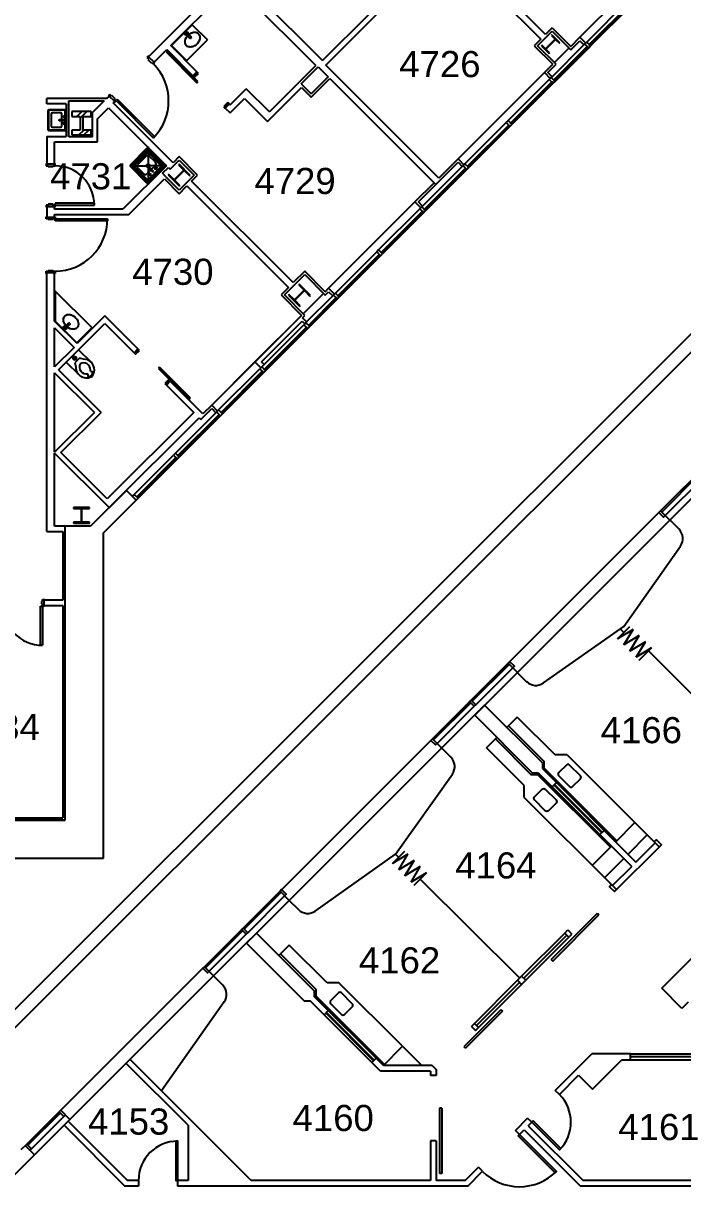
# Model space of a CAD drawing. Header units: inches. Extents: x -1050 to 5570, y -48 to 4302.
# Drawn here: x 309 to 914, y 1747 to 2834 of the extents above; entities that cross this region are included whole.
import ezdxf

# ---------------------------------------------------------------- set-up
doc = ezdxf.new("R2010")
doc.units = ezdxf.units.IN
doc.header["$LTSCALE"] = 98
doc.header["$MEASUREMENT"] = 0
doc.layers.get('0').update_dxf_attribs({"linetype": 'CONTINUOUS'})
for name, color, linetype in [('A-ANNO-ROOM', 4, 'CONTINUOUS'), ('A-COLS', 5, 'CONTINUOUS'), ('A-DOOR', 2, 'CONTINUOUS'), ('A-FLOR-CASE', 3, 'CONTINUOUS'), ('A-FLOR-PFIX', 2, 'CONTINUOUS'), ('A-GLAZ', 2, 'CONTINUOUS'), ('A-GLAZ-SILL', 1, 'CONTINUOUS'), ('A-WALL-FULL', 6, 'CONTINUOUS'), ('X-CLNG-TRAK', 3, 'CONTINUOUS')]:
    doc.layers.add(name, color=color, linetype=linetype)
doc.styles.add('Arial', font='arial.ttf')

# ---------------------------------------------------------------- blocks, each defined once
blk = doc.blocks.new('*U102')
for p, q in [((0, 0), (0, 0)), ((-36, 0), (-36, 0))]:
    blk.add_line(p, q)
blk.add_lwpolyline([(0, 0), (0, 36), (-1.75, 36), (-1.75, 0)], close=True)
blk.add_arc((0, 0), 36, 90, 180)
blk = doc.blocks.new('*U112')
for p, q in [((0, 0), (0, 0)), ((48, 0), (48, 0))]:
    blk.add_line(p, q)
blk.add_lwpolyline([(0, 0), (0, 48), (1.75, 48), (1.75, 0)], close=True)
blk.add_arc((0, 0), 48, 0, 90)
blk = doc.blocks.new('*U113')
for p, q in [((0, 0), (0, 0)), ((-36, 0), (-36, 0))]:
    blk.add_line(p, q)
blk.add_lwpolyline([(0, 0), (0, 36), (-1.75, 36), (-1.75, 0)], close=True)
blk.add_arc((0, 0), 36, 90, 180)

msp = doc.modelspace()

# ---------------------------------------------------------------- linework, layer by layer
at = {"layer": 'A-COLS'}
for p, q in [((797.3, 2820.2), (788.4, 2811.3)), ((788.7, 2811), (797.6, 2819.9)), ((794.4, 2824.1), (793.9, 2823.6)), ((793.9, 2823.6), (797.3, 2820.2)), ((801.5, 2817), (794.4, 2824.1)), ((796, 2821.4), (796.5, 2821.9)), ((797.6, 2819.9), (801, 2816.5)), ((785, 2814.7), (784.5, 2814.2)), ((784.5, 2814.2), (791.6, 2807.1)), ((788.4, 2811.3), (785, 2814.7)), ((786.6, 2812.1), (787.2, 2812.6)), ((792.1, 2807.6), (788.7, 2811)), ((791.6, 2807.1), (792.1, 2807.6)), ((801, 2816.5), (801.5, 2817)), ((371.4, 2753.9), (353.7, 2753.9)), ((353.7, 2753.9), (353.7, 2749.4)), ((358.2, 2749.4), (362.7, 2753.9)), ((361.2, 2747.7), (367.3, 2753.9)), ((371.4, 2749.4), (371.4, 2753.9)), ((353.7, 2749.4), (361.2, 2749.4)), ((361.2, 2749.4), (361.2, 2736.8)), ((364, 2736.8), (364, 2749.4)), ((364, 2749.4), (371.4, 2749.4)), ((361.2, 2736.8), (353.7, 2736.8)), ((353.7, 2736.8), (353.7, 2732.3)), ((353.7, 2732.3), (371.4, 2732.3)), ((360.1, 2732.3), (364.7, 2736.8)), ((371.4, 2736.8), (364, 2736.8)), ((364.7, 2732.3), (369.3, 2736.8)), ((371.4, 2732.3), (371.4, 2736.8)), ((456.5, 2700), (447.6, 2691.1)), ((447.9, 2690.8), (456.8, 2699.7)), ((452, 2705.5), (451.5, 2705)), ((451.5, 2705), (456.5, 2700)), ((462.3, 2695.2), (452, 2705.5)), ((456.8, 2699.7), (461.8, 2694.7)), ((442.6, 2696.1), (442.1, 2695.6)), ((442.1, 2695.6), (452.4, 2685.3)), ((447.6, 2691.1), (442.6, 2696.1)), ((452.9, 2685.8), (447.9, 2690.8)), ((449.3, 2688.4), (449.8, 2688.9)), ((461.8, 2694.7), (462.3, 2695.2)), ((451.6, 2686.1), (452.1, 2686.6)), ((452.4, 2685.3), (452.9, 2685.8)), ((566.8, 2589.7), (557.9, 2580.8)), ((558.2, 2580.5), (567.1, 2589.4)), ((562.3, 2595.2), (561.8, 2594.7)), ((561.8, 2594.7), (566.8, 2589.7)), ((572.6, 2584.9), (562.3, 2595.2)), ((563.2, 2593.2), (563.7, 2593.7)), ((565.5, 2590.9), (566, 2591.4)), ((567.1, 2589.4), (572.1, 2584.4)), ((552.9, 2585.8), (552.4, 2585.3)), ((552.4, 2585.3), (562.7, 2575)), ((557.9, 2580.8), (552.9, 2585.8)), ((553.8, 2583.8), (554.3, 2584.3)), ((556.1, 2581.5), (556.6, 2582)), ((563.2, 2575.5), (558.2, 2580.5)), ((572.1, 2584.4), (572.6, 2584.9)), ((562.7, 2575), (563.2, 2575.5)), ((369.9, 2390.3), (355.2, 2390.3)), ((355.2, 2390.3), (355.2, 2389.4)), ((355.2, 2389.4), (362.3, 2389.4)), ((355.6, 2389.4), (356.6, 2390.3)), ((359.4, 2389.4), (360.3, 2390.3)), ((360.2, 2389.4), (361.2, 2390.3)), ((362.3, 2389.4), (362.3, 2376.8)), ((362.3, 2387.7), (362.9, 2388.3)), ((362.9, 2376.8), (362.9, 2389.4)), ((362.9, 2389.4), (369.9, 2389.4)), ((364, 2389.4), (364.9, 2390.3)), ((369.9, 2389.4), (369.9, 2390.3)), ((362.3, 2376.8), (355.2, 2376.8)), ((355.2, 2376.8), (355.2, 2375.8)), ((355.2, 2375.8), (369.9, 2375.8)), ((361.1, 2375.8), (362, 2376.8)), ((362.3, 2377), (362.9, 2377.6)), ((369.9, 2376.8), (362.9, 2376.8)), ((364.8, 2375.8), (365.7, 2376.8)), ((365.7, 2375.8), (366.6, 2376.8)), ((369.4, 2375.8), (369.9, 2376.3)), ((369.9, 2375.8), (369.9, 2376.8))]:
    msp.add_line(p, q, dxfattribs=at)
at = {"layer": 'A-DOOR'}
for p, q in [((441.1, 2809.7), (440.1, 2808.6)), ((440.1, 2808.6), (468.4, 2780.3)), ((469.4, 2781.4), (441.1, 2809.7)), ((424, 2804.9), (422.6, 2803.5)), ((422.6, 2803.5), (423.9, 2802.1)), ((423.9, 2802.1), (423.5, 2801.7)), ((423.5, 2801.7), (426.6, 2798.6)), ((424.3, 2804.5), (424, 2804.9)), ((424, 2804.2), (424.3, 2804.5)), ((429.1, 2799.1), (424, 2804.2)), ((426.6, 2798.6), (427, 2799)), ((427, 2799), (428.4, 2797.7)), ((428.4, 2797.7), (429.8, 2799.1)), ((429.5, 2799.4), (429.1, 2799.1)), ((429.8, 2799.1), (429.5, 2799.4)), ((465.3, 2787.1), (464.8, 2786.7)), ((464.8, 2786.7), (466.2, 2785.3)), ((466.2, 2786.2), (465.3, 2787.1)), ((469, 2788.9), (466.2, 2786.2)), ((466.2, 2785.3), (469.9, 2788.9)), ((468.4, 2790.3), (468, 2789.9)), ((468, 2789.9), (469, 2788.9)), ((469.9, 2788.9), (468.4, 2790.3)), ((468.4, 2780.3), (469.4, 2781.4)), ((388.6, 2769.5), (387.2, 2768.1)), ((387.2, 2768.1), (387.6, 2767.8)), ((387.6, 2767.8), (387.9, 2768.1)), ((387.9, 2768.1), (393, 2763)), ((390, 2768.2), (388.6, 2769.5)), ((390.4, 2768.6), (390, 2768.2)), ((393.5, 2765.5), (390.4, 2768.6)), ((393, 2763), (392.7, 2762.7)), ((393, 2762.3), (394.5, 2763.7)), ((393.1, 2765.1), (393.5, 2765.5)), ((394.5, 2763.7), (393.1, 2765.1)), ((395.7, 2765), (394.5, 2763.7)), ((394.5, 2763.7), (428.4, 2729.8)), ((429.6, 2731), (395.7, 2765)), ((392.7, 2762.7), (393, 2762.3)), ((496.7, 2762), (493.1, 2758.4)), ((493.1, 2758.4), (494.5, 2757)), ((494, 2758.4), (496.7, 2761.2)), ((495, 2757.4), (494, 2758.4)), ((494.5, 2757), (495, 2757.4)), ((498.1, 2760.6), (496.7, 2762)), ((496.7, 2761.2), (497.7, 2760.2)), ((497.7, 2760.2), (498.1, 2760.6)), ((428.4, 2729.8), (429.6, 2731)), ((330.6, 2706), (330.1, 2706)), ((330.1, 2706), (330.1, 2704)), ((330.1, 2704), (332, 2704)), ((330.6, 2705.5), (330.6, 2706)), ((337.8, 2705.5), (330.6, 2705.5)), ((332, 2704), (332, 2703.4)), ((332, 2703.4), (336.4, 2703.4)), ((336.4, 2703.4), (336.4, 2704)), ((336.4, 2704), (338.3, 2704)), ((338.3, 2706), (337.8, 2706)), ((337.8, 2706), (337.8, 2705.5)), ((338.3, 2704), (338.3, 2706)), ((332, 2668), (330.1, 2668)), ((330.1, 2668), (330.1, 2666)), ((330.1, 2666), (330.6, 2666)), ((330.6, 2666), (330.6, 2666.5)), ((330.6, 2666.5), (337.8, 2666.5)), ((336.4, 2668.7), (332, 2668.7)), ((332, 2668.7), (332, 2668)), ((336.4, 2668), (336.4, 2668.7)), ((338.3, 2668), (336.4, 2668)), ((337.8, 2666.5), (337.8, 2666)), ((337.8, 2666), (338.3, 2666)), ((338.3, 2669.8), (338.3, 2668)), ((374.3, 2669.8), (338.3, 2669.8)), ((338.3, 2668), (374.3, 2668)), ((338.3, 2666), (338.3, 2668)), ((374.3, 2668), (374.3, 2669.8)), ((330.1, 2655.2), (330.1, 2657.2)), ((330.1, 2657.2), (330.6, 2657.2)), ((332, 2655.2), (330.1, 2655.2)), ((330.6, 2657.2), (330.6, 2656.7)), ((330.6, 2656.7), (337.8, 2656.7)), ((332, 2654.6), (332, 2655.2)), ((336.4, 2654.6), (332, 2654.6)), ((336.4, 2655.2), (336.4, 2654.6)), ((338.3, 2655.2), (336.4, 2655.2)), ((337.8, 2657.2), (338.3, 2657.2)), ((337.8, 2656.7), (337.8, 2657.2)), ((338.3, 2657.2), (338.3, 2655.2)), ((338.3, 2653.5), (338.3, 2655.2)), ((338.3, 2655.2), (386.3, 2655.2)), ((386.3, 2655.2), (386.3, 2653.5)), ((386.3, 2653.5), (338.3, 2653.5)), ((330.1, 2607.2), (332, 2607.2)), ((330.1, 2605.2), (330.1, 2607.2)), ((330.6, 2605.2), (330.1, 2605.2)), ((330.6, 2605.7), (330.6, 2605.2)), ((337.8, 2605.7), (330.6, 2605.7)), ((332, 2607.8), (336.4, 2607.8)), ((332, 2607.2), (332, 2607.8)), ((336.4, 2607.8), (336.4, 2607.2)), ((336.4, 2607.2), (338.3, 2607.2)), ((337.8, 2605.2), (337.8, 2605.7)), ((338.3, 2605.2), (337.8, 2605.2)), ((338.3, 2607.2), (338.3, 2605.2)), ((412.1, 2530.9), (415.8, 2534.5)), ((414.9, 2534.5), (412.1, 2531.8)), ((414.3, 2535.9), (413.9, 2535.5)), ((413.9, 2535.5), (414.9, 2534.5)), ((415.8, 2534.5), (414.3, 2535.9)), ((411.2, 2532.8), (410.7, 2532.3)), ((410.7, 2532.3), (412.1, 2530.9)), ((412.1, 2531.8), (411.2, 2532.8)), ((434.1, 2519), (433.1, 2517.9)), ((433.1, 2517.9), (461.4, 2489.6)), ((462.4, 2490.7), (434.1, 2519)), ((442.6, 2507.7), (439, 2504)), ((439, 2504), (440.4, 2502.6)), ((439.9, 2504), (442.6, 2506.8)), ((440.9, 2503.1), (439.9, 2504)), ((440.4, 2502.6), (440.9, 2503.1)), ((444, 2506.2), (442.6, 2507.7)), ((442.6, 2506.8), (443.6, 2505.8)), ((443.6, 2505.8), (444, 2506.2)), ((461.4, 2489.6), (462.4, 2490.7)), ((324.8, 2299.8), (326.6, 2299.8)), ((324.8, 2263.8), (324.8, 2299.8)), ((326, 2303.8), (326.6, 2303.8)), ((326, 2301.8), (326, 2303.8)), ((326.6, 2301.8), (326, 2301.8)), ((326.6, 2305.7), (328.6, 2305.7)), ((326.6, 2303.8), (326.6, 2305.7)), ((326.6, 2299.8), (326.6, 2301.8)), ((326.6, 2299.8), (326.6, 2263.8)), ((328.6, 2299.8), (326.6, 2299.8)), ((328.1, 2305.2), (328.1, 2300.3)), ((328.6, 2305.2), (328.1, 2305.2)), ((328.1, 2300.3), (328.6, 2300.3)), ((328.6, 2305.7), (328.6, 2305.2)), ((328.6, 2300.3), (328.6, 2299.8)), ((326.6, 2263.8), (324.8, 2263.8)), ((793.5, 1975.2), (835.9, 2017.6)), ((794.9, 1973.8), (837.3, 2016.2)), ((835.9, 2017.6), (837.3, 2016.2)), ((793.5, 1975.2), (794.9, 1973.8)), ((747.3, 1929.1), (713.4, 1895.1)), ((748.8, 1927.7), (714.8, 1893.7)), ((747.3, 1929.1), (748.8, 1927.7)), ((713.4, 1895.1), (714.8, 1893.7)), ((693.1, 1838.6), (691.1, 1838.6)), ((691.1, 1838.6), (691.1, 1778.6)), ((693.1, 1838.6), (693.1, 1778.6)), ((693.1, 1778.6), (691.1, 1778.6))]:
    msp.add_line(p, q, dxfattribs=at)
for centre, radius, start, end in [((394.5, 2763.7), 48, 315, 45), ((394.5, 2763.7), 48, 315, 45), ((338.3, 2668), 36, 0, 90), ((338.3, 2668), 36, 0, 90), ((338.3, 2655.2), 48, 270, 0), ((338.3, 2655.2), 48, 270, 0), ((326.6, 2299.8), 36, 180, 270), ((326.6, 2299.8), 36, 180, 270)]:
    msp.add_arc(centre, radius, start, end, dxfattribs=at)
at = {"layer": 'A-FLOR-CASE'}
for p, q in [((762.4, 2197.8), (752.9, 2188.3)), ((797.1, 2163.2), (762.4, 2197.8)), ((754.3, 2189.7), (786.8, 2157.2)), ((734.2, 2169.6), (743.7, 2179.1)), ((742.3, 2177.7), (774.8, 2145.2)), ((768.8, 2134.9), (734.2, 2169.6)), ((786.8, 2157.2), (786.8, 2151.2)), ((808.1, 2163.2), (797.1, 2163.2)), ((808.1, 2163.2), (888.1, 2083.2)), ((774.8, 2145.2), (780.8, 2145.2)), ((847.8, 2078.2), (780.8, 2145.2)), ((853.8, 2084.3), (786.8, 2151.2)), ((768.8, 2123.9), (768.8, 2134.9)), ((768.8, 2123.9), (848.8, 2044)), ((852.7, 2083.2), (870.4, 2100.9)), ((881.7, 2089.6), (864, 2071.9)), ((848.8, 2079.3), (831.1, 2061.6)), ((842.5, 2050.3), (860.1, 2068)), ((894.9, 1948.8), (979.2, 2033.1)), ((553.1, 1988.5), (543.6, 1979)), ((545, 1980.4), (577.5, 1947.9)), ((587.8, 1953.9), (553.1, 1988.5)), ((577.5, 1947.9), (577.5, 1941.9)), ((598.8, 1953.9), (587.8, 1953.9)), ((657.2, 1895.5), (598.8, 1953.9)), ((913.4, 1930.2), (894.9, 1948.8)), ((640.6, 1878.9), (577.5, 1941.9)), ((919.1, 1935.9), (913.4, 1930.2))]:
    msp.add_line(p, q, dxfattribs=at)
at = {"layer": 'A-FLOR-PFIX'}
for p, q in [((445.1, 2814.4), (464.2, 2833.5)), ((463.8, 2833.8), (478, 2819.7)), ((457.5, 2817.8), (457.7, 2819.2)), ((457.7, 2816.5), (457.5, 2817.8)), ((457.7, 2819.2), (458.1, 2820.6)), ((458.1, 2820.6), (458.8, 2822)), ((461.6, 2821.5), (458.3, 2824.9)), ((458.5, 2800.2), (478, 2819.7)), ((458.8, 2822), (459.8, 2823.3)), ((459.3, 2826), (462.7, 2822.6)), ((459.8, 2823.3), (460.9, 2824.4)), ((460.9, 2824.4), (462.2, 2825.4)), ((461.5, 2821.9), (462.2, 2822.5)), ((461.5, 2821.6), (461.5, 2821.9)), ((461.6, 2821.3), (461.5, 2821.6)), ((462.7, 2822.6), (461.6, 2821.5)), ((461.9, 2820.9), (461.6, 2821.3)), ((462.5, 2820.8), (461.9, 2820.9)), ((462.2, 2825.4), (463.6, 2826.1)), ((462.2, 2822.5), (462.8, 2822.6)), ((462.8, 2822.6), (463.2, 2822.4)), ((463.2, 2822.4), (463.3, 2822.3)), ((463.6, 2826.1), (465.1, 2826.5)), ((465.1, 2826.5), (466.5, 2826.7)), ((466.5, 2826.7), (467.8, 2826.5)), ((467.8, 2826.5), (468.9, 2826.1)), ((468.9, 2826.1), (469.9, 2825.3)), ((469.9, 2817.7), (469, 2816.4)), ((469.9, 2825.3), (470.6, 2824.4)), ((470.6, 2819.1), (469.9, 2817.7)), ((470.6, 2824.4), (470.7, 2824.2)), ((470.6, 2824.4), (471, 2823.2)), ((471.1, 2820.5), (470.6, 2819.1)), ((471, 2823.2), (471.2, 2821.9)), ((471.2, 2821.9), (471.1, 2820.5)), ((458.9, 2800.6), (445.1, 2814.4)), ((458.2, 2815.3), (457.7, 2816.5)), ((458.9, 2814.3), (458.2, 2815.3)), ((459.8, 2813.6), (458.9, 2814.3)), ((460, 2813.5), (459.8, 2813.7)), ((461, 2813.2), (459.8, 2813.6)), ((462.3, 2813), (461, 2813.2)), ((463.7, 2813.2), (462.3, 2813)), ((465.1, 2813.6), (463.7, 2813.2)), ((466.5, 2814.3), (465.1, 2813.6)), ((467.8, 2815.2), (466.5, 2814.3)), ((469, 2816.4), (467.8, 2815.2)), ((331.6, 2754.5), (331.6, 2737.5)), ((332.1, 2754), (332.1, 2738)), ((348.6, 2755.5), (332.6, 2755.5)), ((347.6, 2755), (333.1, 2755)), ((343.6, 2752.5), (335.6, 2752.5)), ((347.6, 2737), (347.6, 2755)), ((334.6, 2751.5), (334.6, 2740.5)), ((341.9, 2746.6), (347.1, 2746.6)), ((341.9, 2745.3), (341.9, 2746.6)), ((347.1, 2745.3), (341.9, 2745.3)), ((344.6, 2746.6), (344.6, 2751.5)), ((344.6, 2740.5), (344.6, 2745.3)), ((347.1, 2746.6), (347.1, 2745.3)), ((332.6, 2736.5), (348.6, 2736.5)), ((333.1, 2737), (347.6, 2737)), ((335.6, 2739.5), (343.6, 2739.5)), ((407.4, 2704.9), (422.9, 2720.4)), ((423.4, 2719.2), (408.6, 2704.3)), ((410, 2704.1), (423.7, 2717.7)), ((423.3, 2716.4), (410.5, 2703.6)), ((421.8, 2712.8), (414.1, 2705.1)), ((436, 2703.6), (423.3, 2716.4)), ((423.5, 2717.7), (437.2, 2704.1)), ((423.6, 2719.2), (423.6, 2705.6)), ((438.6, 2704.3), (423.8, 2719.2)), ((430.3, 2707.2), (424.7, 2712.8)), ((422.9, 2687.9), (407.4, 2703.4)), ((408.5, 2704.1), (422.1, 2704.1)), ((408.6, 2704), (423.4, 2689.1)), ((410, 2704.2), (423.7, 2690.6)), ((410.5, 2703.6), (423.3, 2690.9)), ((414.1, 2702.2), (419.7, 2696.6)), ((422.5, 2696.6), (426.1, 2700.1)), ((423.3, 2690.9), (436, 2703.6)), ((423.6, 2690.6), (437.2, 2704.2)), ((423.6, 2702.6), (423.6, 2689)), ((423.8, 2689.1), (438.6, 2704)), ((427.7, 2698.5), (424.3, 2701.9)), ((428.4, 2699.2), (425, 2702.6)), ((438.7, 2704.1), (425.1, 2704.1)), ((426.8, 2700.8), (430.3, 2704.3)), ((337.8, 2589.5), (372.5, 2554.9)), ((338.6, 2588.7), (337.8, 2588.7)), ((338.6, 2561.1), (338.6, 2588.7)), ((348.3, 2566.9), (349.4, 2567.4)), ((349.4, 2567.4), (350.8, 2567.5)), ((350.8, 2567.5), (352.2, 2567.4)), ((352.2, 2567.4), (353.6, 2566.9)), ((358.3, 2541.4), (338.6, 2561.1)), ((346, 2562.8), (346.2, 2564.1)), ((346.1, 2561.4), (346, 2562.8)), ((346.6, 2559.9), (346.1, 2561.4)), ((346.2, 2564.1), (346.6, 2565.2)), ((346.6, 2565.2), (347.3, 2566.2)), ((347.3, 2558.5), (346.6, 2559.9)), ((346.7, 2555.6), (350.1, 2559)), ((347.3, 2566.2), (348.3, 2566.9)), ((348.2, 2557.2), (347.3, 2558.5)), ((351.1, 2557.9), (347.8, 2554.6)), ((348.2, 2566.9), (348.5, 2567)), ((349.4, 2556.1), (348.2, 2557.2)), ((350.1, 2559.1), (350.2, 2559.5)), ((350.2, 2558.5), (350.1, 2559.1)), ((350.1, 2559), (351.1, 2557.9)), ((350.2, 2559.5), (350.3, 2559.6)), ((350.8, 2557.8), (350.2, 2558.5)), ((351, 2557.8), (350.8, 2557.8)), ((351.4, 2557.9), (351, 2557.8)), ((351.7, 2558.2), (351.4, 2557.9)), ((351.9, 2558.8), (351.7, 2558.2)), ((353.6, 2566.9), (355, 2566.2)), ((355, 2566.2), (356.3, 2565.3)), ((356.3, 2565.3), (357.4, 2564.1)), ((357.4, 2564.1), (358.4, 2562.8)), ((358.4, 2562.8), (359.1, 2561.4)), ((359.1, 2556.3), (359, 2556.1)), ((359.1, 2561.4), (359.5, 2560)), ((359.5, 2557.3), (359.1, 2556.1)), ((359.5, 2560), (359.7, 2558.6)), ((359.7, 2558.6), (359.5, 2557.3)), ((350.7, 2555.1), (349.4, 2556.1)), ((352.1, 2554.4), (350.7, 2555.1)), ((353.5, 2554), (352.1, 2554.4)), ((354.9, 2553.9), (353.5, 2554)), ((356.2, 2554), (354.9, 2553.9)), ((357.4, 2554.5), (356.2, 2554)), ((358.3, 2555.2), (357.4, 2554.5)), ((359.1, 2556.1), (358.3, 2555.2)), ((372.1, 2555.2), (358.3, 2541.4)), ((359.9, 2535), (371.4, 2523.6)), ((348.6, 2523.7), (360.3, 2512)), ((353.6, 2528.6), (354.8, 2527.5)), ((355, 2530.1), (356.2, 2528.9)), ((360.6, 2527.3), (356.4, 2523)), ((364.3, 2526.5), (360.6, 2527.3)), ((356.4, 2523), (357.2, 2519.3)), ((368.9, 2509.5), (368.3, 2512.9)), ((370.7, 2515.4), (374.2, 2514.8))]:
    msp.add_line(p, q, dxfattribs=at)
for points in [[(800.5, 2143.9), (810.4, 2134, 0.414214), (813.2, 2134), (820.3, 2141.1, 0.414214), (820.3, 2143.9), (810.4, 2153.8, 0.414214), (807.5, 2153.8), (800.5, 2146.8, 0.414214)], [(788.1, 2131.6), (798, 2121.7, -0.414214), (798, 2118.8), (790.9, 2111.8, -0.414214), (788.1, 2111.8), (778.2, 2121.7, -0.414214), (778.2, 2124.5), (785.3, 2131.6, -0.414214)], [(591.2, 1934.6), (601.1, 1924.7, 0.414214), (603.9, 1924.7), (611, 1931.8, 0.414214), (611, 1934.6), (601.1, 1944.5, 0.414214), (598.2, 1944.5), (591.2, 1937.5, 0.414214)]]:
    msp.add_lwpolyline(points, format="xyb", close=True, dxfattribs=at)
for centre, radius in [((458.8, 2825.4), 0.75), ((346.6, 2749.1), 0.75), ((346.6, 2742.8), 0.75), ((423.6, 2704.1), 1.5), ((423.2, 2703.7), 1), ((430.9, 2701.7), 1), ((425.2, 2696), 1), ((347.2, 2555.1), 0.75), ((356.3, 2527.4), 1.5), ((356.3, 2527.4), 0.996)]:
    msp.add_circle(centre, radius, dxfattribs=at)
for centre, radius, start, end in [((462.4, 2821.8), 1, 287.4389, 305.9999), ((462.4, 2821.8), 1, 316.4853, 27), ((332.6, 2754.5), 1, 90, 180), ((333.1, 2754), 1, 90, 180), ((335.6, 2751.5), 1, 90, 180), ((343.6, 2751.5), 1, 0, 90), ((332.6, 2737.5), 1, 180, 270), ((333.1, 2738), 1, 180, 270), ((335.6, 2740.5), 1, 180, 270), ((343.6, 2740.5), 1, 270, 0), ((423.6, 2719.7), 1, 45, 135), ((423.3, 2711.4), 2, 45, 135), ((423.6, 2719), 0.25, 45, 135), ((423.6, 2717.6), 0.126, 45, 135), ((408.1, 2704.1), 1, 135, 225), ((408.8, 2704.1), 0.25, 135, 225), ((410.1, 2704.1), 0.126, 135, 225), ((415.5, 2703.6), 2, 135, 225), ((424.7, 2702.2), 0.5, 45, 225), ((428, 2698.9), 0.5, 225, 45), ((428.9, 2705.8), 2, 315, 45), ((437.1, 2704.1), 0.0812, 315, 45), ((438.5, 2704.1), 0.25, 315, 45), ((439.2, 2704.1), 1, 315, 45), ((421.1, 2698), 2, 225, 315), ((423.6, 2688.6), 1, 225, 315), ((423.6, 2689.3), 0.25, 225, 315), ((423.6, 2690.7), 0.0812, 225, 315), ((350.9, 2558.7), 1, 46.4853, 117), ((350.9, 2558.7), 1, 17.9998, 35.9999), ((356.3, 2527.4), 1.5, 234.1062, 36.1651), ((364.3, 2516.5), 10, 0, 90), ((367.2, 2519.3), 10, 180, 303.463), ((367.2, 2519.3), 6.5, 152.9202, 279.8393), ((364.3, 2516.5), 6.5, 0, 117.0798), ((364.3, 2516.5), 6.5, 350.1607, 0), ((364.3, 2516.5), 9, 327.8396, 350.1607), ((364.3, 2516.5), 10, 326.537, 0), ((367.2, 2519.3), 9, 279.84, 302.1604)]:
    msp.add_arc(centre, radius, start, end, dxfattribs=at)
for centre, major_axis in [((458.8, 2825.4), (-1.24, -1.24)), ((347.3, 2555.1), (1.24, -1.24))]:
    msp.add_ellipse(centre, major_axis=major_axis, ratio=0.571429, dxfattribs=at)
for points, knots in [([(457.7, 2816.6), (457.7, 2816.6), (457.6, 2817.1), (457.5, 2817.5), (457.6, 2817.9)], [0.448799, 0.448799, 0.448799, 0.448799, 0.4833219, 0.6611047, 0.6611047, 0.6611047, 0.6611047]), ([(457.6, 2818.3), (457.6, 2818.3), (457.6, 2818.7), (457.7, 2819), (457.7, 2819.4)], [0.7248008, 0.7248008, 0.7248008, 0.7248008, 0.7249829, 0.878323, 0.878323, 0.878323, 0.878323]), ([(457.9, 2819.9), (457.9, 2819.9), (458, 2820.2), (458.1, 2820.6), (458.2, 2820.9)], [0.9529552, 0.9529552, 0.9529552, 0.9529552, 0.9666439, 1.0936537, 1.0936537, 1.0936537, 1.0936537]), ([(458.5, 2821.4), (458.6, 2821.5), (458.7, 2821.8), (458.9, 2822.1), (459, 2822.3)], [1.1785276, 1.1785276, 1.1785276, 1.1785276, 1.2083049, 1.3082295, 1.3082295, 1.3082295, 1.3082295]), ([(459.4, 2822.9), (459.5, 2823), (459.7, 2823.2), (459.9, 2823.5), (460.1, 2823.6)], [1.4001113, 1.4001113, 1.4001113, 1.4001113, 1.4499658, 1.523624, 1.523624, 1.523624, 1.523624]), ([(460.6, 2824.1), (460.7, 2824.3), (461, 2824.5), (461.2, 2824.7), (461.3, 2824.8)], [1.6179686, 1.6179686, 1.6179686, 1.6179686, 1.6916268, 1.7414813, 1.7414813, 1.7414813, 1.7414813]), ([(461.9, 2825.2), (462.1, 2825.3), (462.4, 2825.5), (462.7, 2825.7), (462.8, 2825.7)], [1.8333632, 1.8333632, 1.8333632, 1.8333632, 1.9332878, 1.963065, 1.963065, 1.963065, 1.963065]), ([(463.4, 2826), (463.7, 2826.1), (464, 2826.2), (464.3, 2826.3), (464.3, 2826.3)], [2.0479389, 2.0479389, 2.0479389, 2.0479389, 2.1749488, 2.1886374, 2.1886374, 2.1886374, 2.1886374]), ([(464.8, 2826.5), (465.2, 2826.6), (465.5, 2826.6), (465.9, 2826.6), (465.9, 2826.6)], [2.2632696, 2.2632696, 2.2632696, 2.2632696, 2.4166097, 2.4167919, 2.4167919, 2.4167919, 2.4167919]), ([(466.3, 2826.7), (466.7, 2826.7), (467.1, 2826.6), (467.6, 2826.6), (467.6, 2826.5)], [2.480488, 2.480488, 2.480488, 2.480488, 2.6582707, 2.6927937, 2.6927937, 2.6927937, 2.6927937]), ([(467.7, 2826.5), (468.1, 2826.4), (468.5, 2826.3), (468.8, 2826.1), (468.9, 2826.1)], [2.6999308, 2.6999308, 2.6999308, 2.6999308, 2.8999317, 2.9171932, 2.9171932, 2.9171932, 2.9171932]), ([(470.2, 2818.2), (470.2, 2818.2), (470, 2817.9), (469.9, 2817.6), (469.7, 2817.4)], [4.3201203, 4.3201203, 4.3201203, 4.3201203, 4.3498975, 4.4498221, 4.4498221, 4.4498221, 4.4498221]), ([(470.9, 2819.8), (470.9, 2819.8), (470.8, 2819.4), (470.6, 2819.1), (470.5, 2818.8)], [4.0945479, 4.0945479, 4.0945479, 4.0945479, 4.1082365, 4.2352464, 4.2352464, 4.2352464, 4.2352464]), ([(470.6, 2824.3), (470.6, 2824.3), (470.8, 2823.9), (471, 2823.5), (471.1, 2823.1)], [3.3659921, 3.3659921, 3.3659921, 3.3659921, 3.3832536, 3.5832545, 3.5832545, 3.5832545, 3.5832545]), ([(471.2, 2821.3), (471.2, 2821.3), (471.2, 2821), (471.1, 2820.7), (471, 2820.3)], [3.8663935, 3.8663935, 3.8663935, 3.8663935, 3.8665756, 4.0199157, 4.0199157, 4.0199157, 4.0199157]), ([(471.1, 2823.1), (471.1, 2823), (471.2, 2822.6), (471.2, 2822.2), (471.2, 2821.8)], [3.5903916, 3.5903916, 3.5903916, 3.5903916, 3.6249146, 3.8026973, 3.8026973, 3.8026973, 3.8026973]), ([(458.1, 2815.3), (458.1, 2815.4), (457.9, 2815.7), (457.8, 2816.1), (457.7, 2816.5)], [0.2243995, 0.2243995, 0.2243995, 0.2243995, 0.241661, 0.4416618, 0.4416618, 0.4416618, 0.4416618]), ([(461.1, 2813.2), (460.7, 2813.2), (460.3, 2813.4), (459.9, 2813.6), (459.9, 2813.6)], [5.8415235, 5.8415235, 5.8415235, 5.8415235, 6.0415243, 6.0587858, 6.0587858, 6.0587858, 6.0587858]), ([(462.4, 2813), (462.1, 2813), (461.6, 2813.1), (461.2, 2813.1), (461.1, 2813.1)], [5.6220806, 5.6220806, 5.6220806, 5.6220806, 5.7998634, 5.8343864, 5.8343864, 5.8343864, 5.8343864]), ([(463.9, 2813.2), (463.6, 2813.1), (463.2, 2813.1), (462.9, 2813), (462.9, 2813)], [5.4048623, 5.4048623, 5.4048623, 5.4048623, 5.5582024, 5.5583845, 5.5583845, 5.5583845, 5.5583845]), ([(465.4, 2813.7), (465.1, 2813.6), (464.8, 2813.5), (464.5, 2813.3), (464.4, 2813.3)], [5.1895316, 5.1895316, 5.1895316, 5.1895316, 5.3165414, 5.3302301, 5.3302301, 5.3302301, 5.3302301]), ([(466.8, 2814.5), (466.6, 2814.3), (466.3, 2814.2), (466, 2814), (466, 2814)], [4.9749558, 4.9749558, 4.9749558, 4.9749558, 5.0748804, 5.1046577, 5.1046577, 5.1046577, 5.1046577]), ([(468.2, 2815.5), (468, 2815.4), (467.8, 2815.2), (467.5, 2815), (467.4, 2814.9)], [4.7595613, 4.7595613, 4.7595613, 4.7595613, 4.8332195, 4.883074, 4.883074, 4.883074, 4.883074]), ([(469.3, 2816.8), (469.2, 2816.7), (469, 2816.4), (468.8, 2816.2), (468.7, 2816.1)], [4.541704, 4.541704, 4.541704, 4.541704, 4.5915585, 4.6652167, 4.6652167, 4.6652167, 4.6652167]), ([(348.3, 2566.9), (348.4, 2566.9), (348.7, 2567.1), (349.1, 2567.3), (349.5, 2567.4)], [3.3659921, 3.3659921, 3.3659921, 3.3659921, 3.3832536, 3.5832545, 3.5832545, 3.5832545, 3.5832545]), ([(349.6, 2567.4), (349.6, 2567.4), (350.1, 2567.5), (350.5, 2567.5), (350.9, 2567.5)], [3.5903916, 3.5903916, 3.5903916, 3.5903916, 3.6249146, 3.8026973, 3.8026973, 3.8026973, 3.8026973]), ([(351.3, 2567.5), (351.3, 2567.5), (351.7, 2567.5), (352, 2567.4), (352.4, 2567.3)], [3.8663935, 3.8663935, 3.8663935, 3.8663935, 3.8665756, 4.0199157, 4.0199157, 4.0199157, 4.0199157]), ([(352.9, 2567.2), (352.9, 2567.2), (353.2, 2567.1), (353.6, 2567), (353.8, 2566.8)], [4.0945479, 4.0945479, 4.0945479, 4.0945479, 4.1082365, 4.2352464, 4.2352464, 4.2352464, 4.2352464]), ([(346, 2562.6), (346, 2563), (346, 2563.4), (346.1, 2563.9), (346.1, 2564)], [2.480488, 2.480488, 2.480488, 2.480488, 2.6582707, 2.6927937, 2.6927937, 2.6927937, 2.6927937]), ([(346.2, 2561.2), (346.1, 2561.5), (346.1, 2561.9), (346, 2562.2), (346, 2562.2)], [2.2632696, 2.2632696, 2.2632696, 2.2632696, 2.4166097, 2.4167919, 2.4167919, 2.4167919, 2.4167919]), ([(346.1, 2564), (346.2, 2564.4), (346.4, 2564.8), (346.6, 2565.1), (346.6, 2565.2)], [2.6999308, 2.6999308, 2.6999308, 2.6999308, 2.8999317, 2.9171932, 2.9171932, 2.9171932, 2.9171932]), ([(346.7, 2559.7), (346.6, 2560), (346.4, 2560.3), (346.3, 2560.6), (346.3, 2560.6)], [2.0479389, 2.0479389, 2.0479389, 2.0479389, 2.1749488, 2.1886374, 2.1886374, 2.1886374, 2.1886374]), ([(347.5, 2558.2), (347.3, 2558.5), (347.2, 2558.7), (347, 2559), (347, 2559.1)], [1.8333632, 1.8333632, 1.8333632, 1.8333632, 1.9332878, 1.963065, 1.963065, 1.963065, 1.963065]), ([(348.5, 2556.9), (348.4, 2557.1), (348.2, 2557.3), (348, 2557.5), (347.9, 2557.7)], [1.6179686, 1.6179686, 1.6179686, 1.6179686, 1.6916268, 1.7414813, 1.7414813, 1.7414813, 1.7414813]), ([(349.8, 2555.8), (349.7, 2555.8), (349.4, 2556), (349.2, 2556.3), (349.1, 2556.4)], [1.4001113, 1.4001113, 1.4001113, 1.4001113, 1.4499658, 1.523624, 1.523624, 1.523624, 1.523624]), ([(354.4, 2566.5), (354.5, 2566.5), (354.8, 2566.4), (355.1, 2566.2), (355.3, 2566)], [4.3201203, 4.3201203, 4.3201203, 4.3201203, 4.3498975, 4.4498221, 4.4498221, 4.4498221, 4.4498221]), ([(355.9, 2565.6), (356, 2565.5), (356.2, 2565.3), (356.5, 2565.1), (356.6, 2565)], [4.541704, 4.541704, 4.541704, 4.541704, 4.5915585, 4.6652167, 4.6652167, 4.6652167, 4.6652167]), ([(357.1, 2564.5), (357.3, 2564.3), (357.5, 2564.1), (357.7, 2563.8), (357.8, 2563.7)], [4.7595613, 4.7595613, 4.7595613, 4.7595613, 4.8332195, 4.883074, 4.883074, 4.883074, 4.883074]), ([(358.2, 2563.1), (358.3, 2562.9), (358.5, 2562.6), (358.7, 2562.3), (358.7, 2562.3)], [4.9749558, 4.9749558, 4.9749558, 4.9749558, 5.0748804, 5.1046577, 5.1046577, 5.1046577, 5.1046577]), ([(359, 2561.7), (359.1, 2561.4), (359.2, 2561.1), (359.3, 2560.8), (359.3, 2560.7)], [5.1895316, 5.1895316, 5.1895316, 5.1895316, 5.3165414, 5.3302301, 5.3302301, 5.3302301, 5.3302301]), ([(359.5, 2557.4), (359.4, 2557), (359.3, 2556.6), (359.1, 2556.2), (359.1, 2556.2)], [5.8415235, 5.8415235, 5.8415235, 5.8415235, 6.0415243, 6.0587858, 6.0587858, 6.0587858, 6.0587858]), ([(359.5, 2560.2), (359.5, 2559.9), (359.6, 2559.5), (359.6, 2559.2), (359.6, 2559.2)], [5.4048623, 5.4048623, 5.4048623, 5.4048623, 5.5582024, 5.5583845, 5.5583845, 5.5583845, 5.5583845]), ([(359.7, 2558.8), (359.7, 2558.4), (359.6, 2557.9), (359.5, 2557.5), (359.5, 2557.4)], [5.6220806, 5.6220806, 5.6220806, 5.6220806, 5.7998634, 5.8343864, 5.8343864, 5.8343864, 5.8343864]), ([(351.2, 2554.8), (351.2, 2554.9), (350.9, 2555), (350.6, 2555.2), (350.4, 2555.3)], [1.1785276, 1.1785276, 1.1785276, 1.1785276, 1.2083049, 1.3082295, 1.3082295, 1.3082295, 1.3082295]), ([(352.8, 2554.2), (352.8, 2554.2), (352.4, 2554.3), (352.1, 2554.4), (351.8, 2554.5)], [0.9529552, 0.9529552, 0.9529552, 0.9529552, 0.9666439, 1.0936537, 1.0936537, 1.0936537, 1.0936537]), ([(354.3, 2553.9), (354.3, 2553.9), (354, 2553.9), (353.7, 2554), (353.3, 2554)], [0.7248008, 0.7248008, 0.7248008, 0.7248008, 0.7249829, 0.8755445, 0.8755445, 0.8755445, 0.8755445]), ([(356.1, 2554), (356, 2554), (355.6, 2553.9), (355.1, 2553.9), (354.8, 2553.9)], [0.448799, 0.448799, 0.448799, 0.448799, 0.4833219, 0.6611047, 0.6611047, 0.6611047, 0.6611047]), ([(357.3, 2554.4), (357.3, 2554.4), (356.9, 2554.2), (356.5, 2554.1), (356.1, 2554)], [0.2243995, 0.2243995, 0.2243995, 0.2243995, 0.241661, 0.4416618, 0.4416618, 0.4416618, 0.4416618])]:
    msp.add_open_spline(points, degree=3, knots=knots, dxfattribs=at)
at = {"layer": 'A-GLAZ'}
for p, q in [((819.8, 2822.1), (899, 2901.3)), ((863.9, 2855.4), (826.1, 2817.6)), ((866.2, 2853.1), (828.4, 2815.3)), ((829.1, 2814.6), (866.9, 2852.4)), ((867.5, 2851.9), (829.6, 2814.1)), ((826.1, 2817.6), (824.3, 2815.8)), ((829.6, 2814.1), (826.1, 2817.6)), ((794.3, 2785.8), (823.6, 2815.1)), ((826.6, 2813.5), (795.9, 2782.8)), ((796.6, 2782.1), (827.3, 2812.8)), ((797.1, 2781.5), (827.9, 2812.3)), ((824.3, 2815.8), (827.9, 2812.3)), ((827.3, 2812.8), (826.6, 2813.5)), ((827.9, 2812.3), (829.6, 2814.1)), ((828.4, 2815.3), (829.1, 2814.6)), ((708.1, 2710.4), (787.3, 2789.6)), ((791.8, 2783.3), (754, 2745.5)), ((794.1, 2781), (756.3, 2743.2)), ((757, 2742.5), (794.8, 2780.3)), ((795.3, 2779.8), (757.5, 2741.9)), ((794.8, 2780.3), (794.1, 2781)), ((795.9, 2782.8), (796.6, 2782.1)), ((752.2, 2743.7), (714.4, 2705.9)), ((754.5, 2741.4), (716.7, 2703.6)), ((755.2, 2740.7), (754.5, 2741.4)), ((756.3, 2743.2), (757, 2742.5)), ((717.4, 2702.9), (755.2, 2740.7)), ((755.7, 2740.2), (717.9, 2702.3)), ((675.5, 2667), (711.9, 2703.4)), ((714.9, 2701.8), (677.1, 2664)), ((677.8, 2663.3), (715.6, 2701.1)), ((716.2, 2700.6), (678.3, 2662.7)), ((715.6, 2701.1), (714.9, 2701.8)), ((716.7, 2703.6), (717.4, 2702.9)), ((589.3, 2591.6), (668.5, 2670.8)), ((673, 2664.5), (635.2, 2626.7)), ((675.3, 2662.2), (637.5, 2624.4)), ((638.2, 2623.7), (676, 2661.5)), ((676.6, 2661), (638.7, 2623.1)), ((676, 2661.5), (675.3, 2662.2)), ((677.1, 2664), (677.8, 2663.3)), ((633.4, 2624.9), (595.6, 2587.1)), ((635.7, 2622.6), (597.9, 2584.8)), ((598.6, 2584.1), (636.4, 2621.9)), ((636.4, 2621.9), (635.7, 2622.6)), ((637.5, 2624.4), (638.2, 2623.7)), ((637, 2621.4), (599.1, 2583.5)), ((569.1, 2560.6), (593.1, 2584.6)), ((596.1, 2583), (570.7, 2557.5)), ((571.4, 2556.8), (596.8, 2582.3)), ((571.9, 2556.3), (597.4, 2581.8)), ((595.6, 2587.1), (593.8, 2585.3)), ((593.8, 2585.3), (597.4, 2581.8)), ((599.1, 2583.5), (595.6, 2587.1)), ((596.8, 2582.3), (596.1, 2583)), ((597.4, 2581.8), (599.1, 2583.5)), ((597.9, 2584.8), (598.6, 2584.1)), ((527.9, 2519.4), (566.6, 2558.1)), ((568.4, 2559.8), (566.6, 2558.1)), ((566.6, 2558.1), (570.1, 2554.5)), ((571.9, 2556.3), (568.4, 2559.8)), ((570.1, 2554.5), (571.9, 2556.3)), ((570.7, 2557.5), (571.4, 2556.8)), ((568.9, 2555.8), (530.2, 2517.1)), ((530.9, 2516.4), (569.6, 2555.1)), ((531.4, 2515.8), (570.1, 2554.5)), ((569.6, 2555.1), (568.9, 2555.8)), ((482, 2484.2), (521.6, 2523.9)), ((488.3, 2479.8), (526.1, 2517.6)), ((528.4, 2515.3), (490.6, 2477.5)), ((491.3, 2476.8), (529.1, 2514.6)), ((491.8, 2476.2), (529.7, 2514.1)), ((529.1, 2514.6), (528.4, 2515.3)), ((530.2, 2517.1), (530.9, 2516.4)), ((448.7, 2440.2), (485.8, 2477.2)), ((488.8, 2475.7), (451, 2437.9)), ((451.7, 2437.2), (489.5, 2475)), ((452.2, 2436.6), (490.1, 2474.5)), ((489.5, 2475), (488.8, 2475.7)), ((490.6, 2477.5), (491.3, 2476.8)), ((893.8, 2387.2), (963.3, 2456.6)), ((410.9, 2402.3), (446.9, 2438.4)), ((451, 2437.9), (451.7, 2437.2)), ((449.2, 2436.1), (413.2, 2400)), ((413.9, 2399.3), (449.9, 2435.4)), ((414.4, 2398.8), (450.5, 2434.9)), ((449.9, 2435.4), (449.2, 2436.1)), ((929, 2420.2), (894.9, 2386.1)), ((932.2, 2417), (898.1, 2382.9)), ((413.2, 2400), (413.9, 2399.3)), ((684.6, 2177.8), (754, 2247.3)), ((721.1, 2212.3), (755.1, 2246.2)), ((724.3, 2209.1), (758.2, 2243.1)), ((719.7, 2210.9), (685.6, 2176.8)), ((722.9, 2207.7), (688.8, 2173.6)), ((798.3, 2137.6), (794.4, 2133.8)), ((839.9, 2091.6), (796.1, 2135.4)), ((840.4, 2092.1), (796.6, 2136)), ((838.2, 2089.9), (842.1, 2093.8)), ((475.3, 1968.5), (544.7, 2038)), ((511.8, 2003), (545.8, 2036.9)), ((515, 1999.8), (548.9, 2033.7)), ((510.4, 2001.6), (476.3, 1967.5)), ((513.6, 1998.4), (479.5, 1964.3)), ((766.4, 1959.8), (806, 1999.4)), ((768.3, 1958), (807.9, 1997.6)), ((770.1, 1956.1), (809.7, 1995.7)), ((723.1, 1916.5), (762.7, 1956.1)), ((725, 1914.7), (764.6, 1954.3)), ((726.8, 1912.8), (766.4, 1952.4)), ((589, 1928.3), (585.1, 1924.4)), ((630.6, 1882.3), (586.8, 1926.1)), ((631.1, 1882.8), (587.3, 1926.6)), ((628.9, 1880.6), (632.8, 1884.5)), ((866.3, 1888.5), (935.3, 1888.5)), ((935.3, 1885.8), (866.3, 1885.8)), ((866.3, 1883), (935.3, 1883)), ((312.3, 1805.7), (342, 1835.4)), ((343.1, 1834.3), (313.4, 1804.6)), ((346.3, 1831.1), (316.6, 1801.4))]:
    msp.add_line(p, q, dxfattribs=at)
at = {"layer": 'A-GLAZ', "extrusion": (0, 0, -1)}
for p, q in [((793.6, 2785.1), (791.8, 2783.3)), ((797.1, 2781.5), (793.6, 2785.1)), ((791.8, 2783.3), (795.3, 2779.8)), ((795.3, 2779.8), (797.1, 2781.5)), ((754, 2745.5), (752.2, 2743.7)), ((752.2, 2743.7), (755.7, 2740.2)), ((757.5, 2741.9), (754, 2745.5)), ((755.7, 2740.2), (757.5, 2741.9)), ((714.4, 2705.9), (712.6, 2704.1)), ((712.6, 2704.1), (716.2, 2700.6)), ((717.9, 2702.3), (714.4, 2705.9)), ((716.2, 2700.6), (717.9, 2702.3)), ((674.8, 2666.3), (673, 2664.5)), ((678.3, 2662.7), (674.8, 2666.3)), ((673, 2664.5), (676.6, 2661)), ((676.6, 2661), (678.3, 2662.7)), ((635.2, 2626.7), (633.4, 2624.9)), ((633.4, 2624.9), (637, 2621.4)), ((638.7, 2623.1), (635.2, 2626.7)), ((637, 2621.4), (638.7, 2623.1)), ((527.9, 2519.4), (526.1, 2517.6)), ((526.1, 2517.6), (529.7, 2514.1)), ((531.4, 2515.8), (527.9, 2519.4)), ((529.7, 2514.1), (531.4, 2515.8)), ((488.3, 2479.8), (486.5, 2478)), ((486.5, 2478), (490.1, 2474.5)), ((491.8, 2476.2), (488.3, 2479.8)), ((490.1, 2474.5), (491.8, 2476.2)), ((448.7, 2440.2), (446.9, 2438.4)), ((446.9, 2438.4), (450.5, 2434.9)), ((452.2, 2436.6), (448.7, 2440.2)), ((450.5, 2434.9), (452.2, 2436.6)), ((410.9, 2402.3), (409.1, 2400.6)), ((409.1, 2400.6), (412.6, 2397)), ((414.4, 2398.8), (410.9, 2402.3)), ((412.6, 2397), (414.4, 2398.8))]:
    msp.add_line(p, q, dxfattribs=at)
at = {"layer": 'A-GLAZ-SILL'}
for p, q in [((902.3, 2378.7), (971.8, 2448.1)), ((693, 2169.4), (762.5, 2238.8)), ((483.7, 1960.1), (553.2, 2029.5)), ((319.4, 1795.8), (351.9, 1828.3))]:
    msp.add_line(p, q, dxfattribs=at)
at = {"layer": 'A-WALL-FULL'}
for p, q in [((424, 2804.2), (574.7, 2954.9)), ((689.1, 2915.3), (784.1, 2820.3)), ((788.4, 2824.6), (693.4, 2919.6)), ((819.8, 2822.1), (899, 2901.3)), ((444.4, 2814.4), (501.7, 2871.7)), ((501.7, 2871.7), (577.4, 2796)), ((507.2, 2877.2), (583.7, 2800.6)), ((1214.3, 2842.4), (172.6, 1800.6)), ((626.2, 2843), (583.7, 2800.6)), ((586.8, 2796.4), (635.1, 2844.7)), ((1219.3, 2830.4), (189.5, 1800.6)), ((794.5, 2830.7), (788.4, 2824.6)), ((794.5, 2830.7), (811.4, 2813.7)), ((784.1, 2820.3), (777.9, 2814.1)), ((781.1, 2814.1), (794.5, 2827.5)), ((794.5, 2827.5), (811.4, 2810.5)), ((811.4, 2813.7), (819.8, 2822.1)), ((811.4, 2810.5), (819.8, 2818.9)), ((825.2, 2816.7), (819.8, 2822.1)), ((819.8, 2818.9), (823.6, 2815.1)), ((429.1, 2799.1), (440.8, 2810.7)), ((440.8, 2810.7), (464.8, 2786.7)), ((468.4, 2790.3), (444.4, 2814.4)), ((777.9, 2814.1), (794.9, 2797.2)), ((798.1, 2797.2), (781.1, 2814.1)), ((796.5, 2798.8), (809.8, 2812.1)), ((823.6, 2815.1), (825.2, 2816.7)), ((424, 2804.2), (429.1, 2799.1)), ((535, 2753.6), (577.4, 2796)), ((690.5, 2692.7), (586.8, 2796.4)), ((787.3, 2789.6), (794.9, 2797.2)), ((790.5, 2789.6), (798.1, 2797.2)), ((464.8, 2786.7), (468.4, 2790.3)), ((564.2, 2779.3), (579.7, 2794.8)), ((588.8, 2785.7), (573.3, 2770.2)), ((579.7, 2794.8), (588.8, 2785.7)), ((708.1, 2710.4), (787.3, 2789.6)), ((787.3, 2789.6), (792.7, 2784.2)), ((794.3, 2785.8), (790.5, 2789.6)), ((792.7, 2784.2), (794.3, 2785.8)), ((498.8, 2759.9), (513.7, 2774.8)), ((535, 2753.6), (513.7, 2774.8)), ((533.3, 2744.7), (564.4, 2775.8)), ((564.2, 2779.3), (573.3, 2770.2)), ((564.4, 2775.8), (573.3, 2767)), ((573.3, 2767), (590.4, 2784.1)), ((590.4, 2784.1), (687.7, 2686.8)), ((385.6, 2765.8), (330.6, 2765.8)), ((330.6, 2761), (330.6, 2765.8)), ((350.8, 2763.6), (383.4, 2763.6)), ((350.8, 2730.7), (350.8, 2763.6)), ((383.4, 2763.6), (372.6, 2752.8)), ((387.9, 2768.1), (385.6, 2765.8)), ((393, 2763), (387.9, 2768.1)), ((391.7, 2761.7), (393, 2763)), ((498.8, 2752.7), (512.1, 2765.9)), ((512.1, 2765.9), (533.3, 2744.7)), ((348.6, 2761), (330.6, 2761)), ((348.6, 2761), (348.6, 2731)), ((372.6, 2730.7), (372.6, 2752.8)), ((377.2, 2747.2), (387.4, 2757.3)), ((387.4, 2757.3), (440.6, 2704.1)), ((446.6, 2706.8), (391.7, 2761.7)), ((498.1, 2760.6), (494.5, 2757)), ((494.5, 2757), (498.8, 2752.7)), ((498.8, 2759.9), (498.1, 2760.6)), ((377.2, 2726.1), (377.2, 2747.2)), ((330.6, 2731), (348.6, 2731)), ((330.6, 2731), (330.6, 2705.5)), ((372.6, 2730.7), (350.8, 2730.7)), ((337.8, 2705.5), (337.8, 2726.1)), ((337.8, 2726.1), (377.2, 2726.1)), ((443.9, 2700.9), (452.2, 2709.2)), ((452.2, 2712.4), (446.6, 2706.8)), ((469.1, 2695.4), (452.2, 2712.4)), ((452.2, 2709.2), (466, 2695.4)), ((708.1, 2710.4), (690.5, 2692.7)), ((708.1, 2710.4), (713.5, 2705)), ((330.6, 2705.5), (337.8, 2705.5)), ((440.6, 2704.1), (400.5, 2664.1)), ((436.7, 2697.1), (442.2, 2702.5)), ((442.2, 2702.5), (443.9, 2700.9)), ((671.7, 2670.8), (708.1, 2707.2)), ((708.1, 2707.2), (711.9, 2703.4)), ((711.9, 2703.4), (713.5, 2705)), ((405.9, 2659.2), (438.7, 2691.9)), ((439.8, 2694), (436.7, 2697.1)), ((438.7, 2691.9), (452.2, 2678.4)), ((452.2, 2681.6), (440.2, 2693.5)), ((466, 2695.4), (452.2, 2681.6)), ((463.6, 2689.8), (469.1, 2695.4)), ((556.7, 2596.7), (463.6, 2689.8)), ((668.5, 2670.8), (686.1, 2688.4)), ((452.2, 2678.4), (459.2, 2685.5)), ((459.2, 2685.5), (552.4, 2592.3)), ((337.8, 2666.5), (330.6, 2666.5)), ((330.6, 2666.5), (330.6, 2656.7)), ((337.8, 2664.1), (337.8, 2666.5)), ((589.3, 2591.6), (668.5, 2670.8)), ((668.5, 2670.8), (673.9, 2665.4)), ((675.5, 2667), (671.7, 2670.8)), ((673.9, 2665.4), (675.5, 2667)), ((330.6, 2656.7), (337.8, 2656.7)), ((400.5, 2664.1), (337.8, 2664.1)), ((337.8, 2659.2), (405.9, 2659.2)), ((337.8, 2656.7), (337.8, 2659.2)), ((330.6, 2368.2), (330.6, 2605.7)), ((337.8, 2605.7), (330.6, 2605.7)), ((337.8, 2561.2), (337.8, 2605.7)), ((548.7, 2585.5), (567.3, 2604.1)), ((567.3, 2607.3), (556.7, 2596.7)), ((586.2, 2588.4), (567.3, 2607.3)), ((567.3, 2604.1), (586.2, 2585.3)), ((552.4, 2592.3), (545.6, 2585.5)), ((586.2, 2588.4), (589.3, 2591.6)), ((594.7, 2586.2), (589.3, 2591.6)), ((545.6, 2585.5), (564.4, 2566.6)), ((567.6, 2566.6), (548.7, 2585.5)), ((566, 2568.2), (584.6, 2586.8)), ((586.2, 2585.3), (589.3, 2588.4)), ((589.3, 2588.4), (593.1, 2584.6)), ((593.1, 2584.6), (594.7, 2586.2)), ((358.4, 2540.7), (337.8, 2561.2)), ((341.5, 2516.7), (383.9, 2559.1)), ((384, 2566.3), (358.4, 2540.7)), ((414.3, 2535.9), (383.9, 2566.3)), ((383.9, 2559.1), (410.7, 2532.3)), ((482, 2484.2), (562.1, 2564.4)), ((564.4, 2566.6), (521.6, 2523.9)), ((527.6, 2523.9), (565.1, 2561.4)), ((565.1, 2561.4), (567.5, 2559)), ((565.3, 2564.4), (567.6, 2566.6)), ((569.1, 2560.6), (565.3, 2564.4)), ((567.5, 2559), (569.1, 2560.6)), ((337.8, 2519.3), (337.8, 2555.2)), ((337.8, 2555.2), (355.7, 2537.3)), ((355.7, 2537.3), (337.8, 2519.3)), ((410.7, 2532.3), (414.3, 2535.9)), ((521.6, 2523.9), (527, 2518.5)), ((530, 2521.5), (527.6, 2523.9)), ((337.8, 2441), (337.8, 2514)), ((337.8, 2514), (374.3, 2477.5)), ((341.5, 2516.7), (380.7, 2477.5)), ((527, 2518.5), (530, 2521.5)), ((444, 2506.2), (440.4, 2502.6)), ((440.4, 2502.6), (465.5, 2477.5)), ((474, 2476.3), (444, 2506.2)), ((472, 2471.1), (482, 2481)), ((482, 2484.2), (474, 2476.3)), ((482, 2484.2), (487.4, 2478.8)), ((482, 2481), (485.8, 2477.2)), ((337.8, 2441), (374.3, 2477.5)), ((343.7, 2440.6), (380.7, 2477.5)), ((465.5, 2477.5), (386.2, 2398.1)), ((387.8, 2390.1), (470.4, 2472.7)), ((470.4, 2472.7), (472, 2471.1)), ((485.8, 2477.2), (487.4, 2478.8)), ((337.8, 2373.1), (337.8, 2440.1)), ((337.8, 2440.1), (387.8, 2390.1)), ((386.2, 2398.1), (343.7, 2440.6)), ((403.7, 2406), (370.8, 2373.1)), ((412.6, 2397), (403.7, 2406)), ((382.6, 2367), (412.6, 2397)), ((893.8, 2387.2), (910.8, 2370.2)), ((347.6, 2373.1), (337.8, 2373.1)), ((347.6, 2103.1), (347.6, 2373.1)), ((370.8, 2373.1), (347.6, 2373.1)), ((762.5, 2238.8), (902.3, 2378.7)), ((330.6, 2368.2), (345.3, 2368.2)), ((345.3, 2368.2), (345.3, 2305.2)), ((382.6, 2068.1), (382.6, 2367)), ((345.3, 2305.2), (328.1, 2305.2)), ((328.1, 2305.2), (328.1, 2300.3)), ((328.1, 2300.3), (345.3, 2300.3)), ((345.3, 2300.3), (345.3, 2105.3)), ((754, 2247.3), (770.9, 2230.3)), ((732.4, 2208.8), (723.3, 2199.6)), ((732.4, 2208.8), (785.4, 2155.8)), ((723.3, 2199.6), (776.2, 2146.6)), ((684.5, 2177.9), (544.7, 2038)), ((553.1, 2029.5), (693, 2169.4)), ((785.4, 2155.8), (785.4, 2150.5)), ((776.2, 2146.6), (781.5, 2146.6)), ((781.5, 2146.6), (867.4, 2060.7)), ((785.4, 2150.5), (871.3, 2064.6)), ((230.6, 2105.3), (345.3, 2105.3)), ((278.6, 2103.1), (347.6, 2103.1)), ((347.6, 2103.1), (278.6, 2103.1)), ((871.3, 2064.6), (889, 2082.3)), ((-59.4, 2068.1), (382.6, 2068.1)), ((849.7, 2043.1), (867.4, 2060.7)), ((553.2, 2029.5), (561.7, 2021)), ((806, 1999.4), (808.9, 2002.3)), ((808.9, 2002.3), (812.6, 1998.5)), ((523.1, 1999.4), (514, 1990.3)), ((523.1, 1999.4), (576.1, 1946.5)), ((806, 1999.4), (809.7, 1995.7)), ((809.7, 1995.7), (812.6, 1998.5)), ((514, 1990.3), (566.9, 1937.3)), ((473.9, 1967.1), (343.5, 1836.8)), ((351.9, 1828.3), (483.7, 1960.1)), ((762.7, 1956.1), (766.4, 1959.8)), ((766.4, 1959.8), (770.1, 1956.1)), ((762.7, 1956.1), (766.4, 1952.4)), ((766.4, 1952.4), (770.1, 1956.1)), ((566.9, 1937.3), (572.2, 1937.3)), ((637, 1872.6), (572.2, 1937.3)), ((576.1, 1946.5), (576.1, 1941.2)), ((639.5, 1877.8), (576.1, 1941.2)), ((493.5, 1936.2), (436, 1854.7)), ((720.3, 1913.7), (723.1, 1916.5)), ((723.1, 1916.5), (726.8, 1912.8)), ((720.3, 1913.7), (724, 1910)), ((724, 1910), (726.8, 1912.8)), ((639.5, 1877.8), (657.2, 1895.5)), ((657.2, 1895.5), (674.8, 1877.8)), ((518.3, 1772.4), (407.1, 1883.5)), ((797.3, 1854.9), (830.9, 1888.5)), ((866.3, 1888.5), (830.9, 1888.5)), ((831.4, 1856.2), (858.3, 1883)), ((858.3, 1883), (866.3, 1883)), ((866.3, 1883), (866.3, 1888.5)), ((460.3, 1823), (403.4, 1879.8)), ((682.9, 1872.6), (637, 1872.6)), ((684.4, 1877.8), (639.5, 1877.8)), ((682.9, 1872.6), (682.9, 1868.6)), ((684.4, 1877.8), (688.1, 1874.1)), ((688.1, 1874.1), (688.1, 1868.6)), ((688.1, 1868.6), (682.9, 1868.6)), ((801, 1851.2), (818.7, 1868.9)), ((818.7, 1868.9), (831.4, 1856.2)), ((801, 1851.2), (797.3, 1854.9)), ((760.7, 1818.3), (771.9, 1829.5)), ((775.6, 1825.8), (771.9, 1829.5)), ((346.6, 1823), (402.4, 1767.1)), ((350.3, 1826.7), (404.6, 1772.4)), ((460.3, 1823), (460.3, 1772.4)), ((764.4, 1814.6), (760.7, 1818.3)), ((764.4, 1814.6), (768.7, 1818.9)), ((768.7, 1818.9), (820.5, 1767.1)), ((772.4, 1822.6), (775.6, 1825.8)), ((772.4, 1822.6), (822.7, 1772.4)), ((688.1, 1808.6), (682.9, 1808.6)), ((682.9, 1808.6), (682.9, 1772.4)), ((688.1, 1808.6), (688.1, 1772.4)), ((301.3, 1777.7), (319.4, 1795.8)), ((307.3, 1800.6), (312.3, 1805.7)), ((714.7, 1772.4), (726.8, 1784.4)), ((730.5, 1780.7), (726.8, 1784.4)), ((716.9, 1767.1), (730.5, 1780.7)), ((414.7, 1767.1), (402.4, 1767.1)), ((414.7, 1772.4), (404.6, 1772.4)), ((414.7, 1772.4), (414.7, 1767.1)), ((450.7, 1772.4), (450.7, 1767.1)), ((460.3, 1772.4), (450.7, 1772.4)), ((716.9, 1767.1), (450.7, 1767.1)), ((682.9, 1772.4), (518.3, 1772.4)), ((714.7, 1772.4), (688.1, 1772.4)), ((996.7, 1767.1), (820.5, 1767.1)), ((994.5, 1772.4), (822.7, 1772.4))]:
    msp.add_line(p, q, dxfattribs=at)
for points in [[(754, 2247.3), (893.8, 2387.2)], [(892.4, 2385.7), (896.7, 2381.5), (898.1, 2382.9)], [(758.2, 2243.1), (759.7, 2244.5), (755.4, 2248.7)], [(701.5, 2160.9), (684.6, 2177.8), (683.1, 2176.4), (687.4, 2172.2), (688.8, 2173.6)], [(853.4, 2039.4), (848.8, 2044), (846.9, 2042), (851.5, 2037.5), (894.6, 2080.5)], [(892.7, 2078.6), (888.1, 2083.2), (890, 2085.1), (894.6, 2080.5)], [(548.9, 2033.7), (550.4, 2035.2), (546.1, 2039.4), (544.7, 2038), (553.2, 2029.5)], [(492.2, 1951.6), (475.3, 1968.5), (473.9, 1967.1), (478.1, 1962.9), (479.5, 1964.3)], [(351.9, 1828.3), (343.5, 1836.8), (342, 1835.4), (346.3, 1831.1), (347.7, 1832.5)], [(310.9, 1804.3), (319.4, 1795.8)], [(315.2, 1800), (316.6, 1801.4), (312.3, 1805.7)]]:
    msp.add_lwpolyline(points, dxfattribs=at)
for points in [[(770.9, 2230.4, 0.364945), (786.3, 2229.1), (860.1, 2281.1), (912.1, 2354.8, 0.364945), (910.8, 2370.2)], [(561.6, 2021.1, 0.364945), (577, 2019.7), (650.8, 2071.8), (702.8, 2145.5, 0.364945), (701.5, 2160.9)]]:
    msp.add_lwpolyline(points, format="xyb", dxfattribs=at)
for points in [[(720.1, 2213.4), (718.7, 2212), (722.9, 2207.7), (724.3, 2209.1)], [(510.8, 2004.1), (509.4, 2002.6), (513.6, 1998.4), (515, 1999.8)]]:
    msp.add_lwpolyline(points, close=True, dxfattribs=at)
msp.add_arc((483.7, 1943.1), 12, 324.8029, 45, dxfattribs=at)
at = {"layer": 'X-CLNG-TRAK'}
for p, q in [((854.4, 2269.7), (865.7, 2281.1)), ((868.6, 2278.2), (854.4, 2269.7)), ((857.3, 2278.2), (860.1, 2275.4)), ((860.1, 2264.1), (868.6, 2278.2)), ((874.2, 2272.6), (860.1, 2264.1)), ((865.7, 2258.4), (874.2, 2272.6)), ((879.9, 2266.9), (865.7, 2258.4)), ((871.4, 2252.8), (879.9, 2266.9)), ((885.5, 2261.3), (871.4, 2252.8)), ((874.2, 2250), (885.5, 2261.3)), ((882.7, 2258.5), (973.9, 2167.3)), ((648, 2063.3), (659.3, 2074.6)), ((662.1, 2071.8), (648, 2063.3)), ((650.8, 2071.8), (653.6, 2068.9)), ((653.6, 2057.6), (662.1, 2071.8)), ((667.7, 2066.1), (653.6, 2057.6)), ((659.3, 2052), (667.7, 2066.1)), ((673.4, 2060.5), (659.3, 2052)), ((664.9, 2046.3), (673.4, 2060.5)), ((679.1, 2054.8), (664.9, 2046.3)), ((667.7, 2043.5), (679.1, 2054.8)), ((673.4, 2049.1), (764.6, 1958))]:
    msp.add_line(p, q, dxfattribs=at)

# ---------------------------------------------------------------- block references
at = {"layer": 'A-DOOR', "rotation": 225.0000000000092}
for name, p in [('*U113', (775.6, 1825.8)), ('*U112', (764.4, 1814.6))]:
    msp.add_blockref(name, p, dxfattribs=at)
at = {"layer": 'A-DOOR'}
msp.add_blockref('*U102', (450.8, 1772.4), dxfattribs=at)

# ---------------------------------------------------------------- texts
at = {"layer": 'A-ANNO-ROOM', "style": 'Arial'}
for s, p in [('4726', (654.1, 2785.4)), ('4731', (333.7, 2682.4)), ('4729', (521.2, 2678.1)), ('4730', (409.1, 2594.7)), ('4734', (249.7, 2176.7)), ('4166', (838.9, 2173.8)), ('4164', (705.5, 2049.6)), ('4162', (617.1, 1962.4)), ('4153', (368.5, 1814.4)), ('4160', (556.2, 1817.7)), ('4161', (855.1, 1809.4))]:
    msp.add_text(s, height=24, dxfattribs=at).set_placement(p)

doc.saveas('drawing.dxf')
